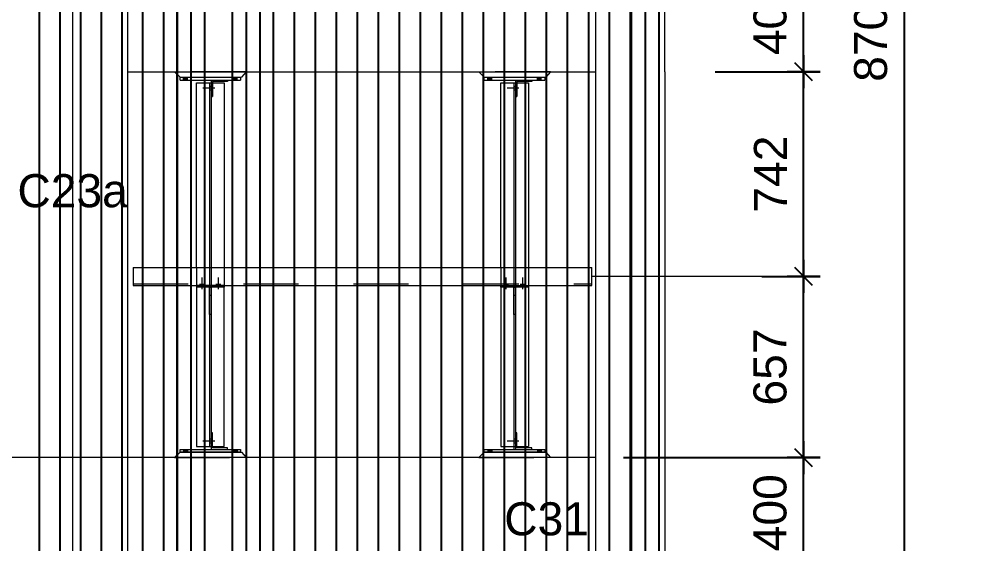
# Model space of a CAD drawing. Header units: millimetres. Extents: x 663313 to 1226001, y 1431724 to 1620898.
# Drawn here: x 663572.655 to 663576.175, y 1524738.366 to 1524740.268 of the extents above; entities that cross this region are included whole.
import ezdxf

# ---------------------------------------------------------------- set-up
doc = ezdxf.new("R2010")
doc.units = ezdxf.units.MM
for name, pattern in [('Grid Line', [22.225, 12.7, -3.175, 3.175, -3.175]), ('HIDDEN', [0.375, 0.25, -0.125]), ('XKITLINE00', [0]), ('XKITLINE02', [4, 2, -2])]:
    doc.linetypes.add(name, pattern=pattern)
doc.layers.get('Defpoints').update_dxf_attribs({"color": 140})
doc.layers.add('000 - 0_HIDE_OBJ_FRAMING_DEF_SUB', color=1, linetype='Continuous', plot=False)
for name, color, linetype in [('000 - D I M', 1, 'Continuous'), ('CVA044__', 2, 'Continuous'), ('VPORT', 250, 'Continuous')]:
    doc.layers.add(name, color=color, linetype=linetype)
for name, color, linetype, lineweight in [('A-GENM', 29, 'Continuous', 9), ('Bolt', 7, 'Continuous', 0), ('Part', 2, 'Continuous', 0), ('S-GRID', 1, 'Continuous', 9)]:
    doc.layers.add(name, color=color, linetype=linetype, lineweight=lineweight)
doc.styles.add('Arial', font='arial.ttf')
doc.dimstyles.new('Dim - 40 - End', dxfattribs={"dimscale": 0.04, "dimtxt": 3, "dimasz": 1, "dimexe": 0, "dimexo": 2.5, "dimgap": 1.5, "dimtad": 1, "dimdec": 0, "dimlfac": 1000, "dimzin": 1, "dimdsep": 46, "dimtxsty": 'Arial', "dimblk": 'END', "dimcen": 0.09, "dimclrd": 1, "dimclre": 49, "dimclrt": 3, "dimadec": 0, "dimazin": 0, "dimtfac": 1, "dimtdec": 0, "dimtix": 1, "dimtofl": 0, "dimtmove": 2, "dimatfit": 3, "dimfxl": 1, "dimtfill": 1, "dimtfillclr": 256, "dimtolj": 1, "dimtzin": 0, "dimarcsym": 0})

# ---------------------------------------------------------------- blocks, each defined once
blk = doc.blocks.new('*A2500556')
at = {"layer": 'Part', "linetype": 'XKITLINE00', "lineweight": 0}
for p, q in [((242.379556, 120.984542), (242.379556, 120.334542)), ((242.379556, 120.984542), (259.029503, 120.984542)), ((259.029503, 120.334542), (259.029503, 120.984542)), ((242.379556, 120.334542), (259.029503, 120.334542))]:
    blk.add_line(p, q, dxfattribs=at)
at = {"layer": 'Part', "linetype": 'XKITLINE02', "lineweight": 0}
blk.add_line((242.379556, 120.394542), (259.029503, 120.394542), dxfattribs=at)
blk = doc.blocks.new('*A2502558')
at = {"layer": 'Part', "linetype": 'XKITLINE00', "lineweight": 0}
for p, q in [((244.079582, 127.784542), (244.079582, 127.884542)), ((244.079582, 127.884542), (246.279582, 127.884542)), ((244.079582, 127.784542), (246.279582, 127.784542)), ((246.279582, 127.884542), (246.279582, 127.784542))]:
    blk.add_line(p, q, dxfattribs=at)
blk = doc.blocks.new('*A2503559')
at = {"layer": 'Part', "linetype": 'XKITLINE00', "lineweight": 0}
for p, q in [((243.879582, 128.084542), (244.079582, 127.884542)), ((244.079582, 127.884542), (246.309582, 127.884542)), ((246.479582, 128.084542), (246.309582, 127.884542))]:
    blk.add_line(p, q, dxfattribs=at)
at = {"layer": 'Part', "linetype": 'XKITLINE02', "lineweight": 0}
blk.add_line((246.479582, 128.084542), (243.879582, 128.084542), dxfattribs=at)
blk = doc.blocks.new('*A2504560')
at = {"layer": 'Bolt'}
for points in [[(244.35, 127.885), (244.35, 127.785), (244.21, 127.785), (244.21, 127.885)], [(246.15, 127.885), (246.15, 127.785), (246.01, 127.785), (246.01, 127.885)]]:
    blk.add_hatch(color=256, dxfattribs=at).paths.add_polyline_path(points, flags=17)
at = {"layer": 'Bolt', "linetype": 'XKITLINE00', "lineweight": 0}
for p, q in [((244.21, 127.785), (244.21, 127.885)), ((244.28, 127.785), (244.28, 127.885)), ((244.35, 127.785), (244.35, 127.885)), ((246.01, 127.785), (246.01, 127.885)), ((246.08, 127.785), (246.08, 127.885)), ((246.15, 127.785), (246.15, 127.885))]:
    blk.add_line(p, q, dxfattribs=at)
blk = doc.blocks.new('*A2910730')
at = {"layer": 'Part', "linetype": 'XKITLINE00', "lineweight": 0}
for p, q in [((245.209582, 127.784542), (245.209582, 127.684542)), ((245.809582, 127.784542), (245.809582, 127.734542)), ((245.809582, 127.734542), (245.259582, 127.734542)), ((245.259582, 127.734542), (245.259582, 127.684542))]:
    blk.add_line(p, q, dxfattribs=at)
at = {"layer": 'Part', "linetype": 'XKITLINE02', "lineweight": 0}
for p, q in [((245.209582, 127.784542), (245.809582, 127.784542)), ((245.209582, 127.684542), (245.209582, 127.184542)), ((245.259582, 127.684542), (245.259582, 127.184542)), ((245.209582, 127.184542), (245.259582, 127.184542))]:
    blk.add_line(p, q, dxfattribs=at)
blk = doc.blocks.new('*A2911731')
at = {"layer": 'Bolt', "linetype": 'XKITLINE02', "lineweight": 0}
for p, q in [((245.338782, 127.484542), (244.909582, 127.484542)), ((245.209582, 127.554542), (245.149582, 127.554542)), ((245.209582, 127.414542), (245.149582, 127.414542)), ((245.259582, 127.654542), (245.209582, 127.654542)), ((245.259582, 127.314542), (245.209582, 127.314542))]:
    blk.add_line(p, q, dxfattribs=at)
blk = doc.blocks.new('*A2912732')
at = {"layer": 'Part', "linetype": 'XKITLINE00', "lineweight": 0}
for p, q in [((256.258082, 127.784542), (256.258082, 127.684542)), ((256.858082, 127.784542), (256.858082, 127.734542)), ((256.858082, 127.734542), (256.308082, 127.734542)), ((256.308082, 127.734542), (256.308082, 127.684542))]:
    blk.add_line(p, q, dxfattribs=at)
at = {"layer": 'Part', "linetype": 'XKITLINE02', "lineweight": 0}
for p, q in [((256.258082, 127.784542), (256.858082, 127.784542)), ((256.258082, 127.684542), (256.258082, 127.184542)), ((256.308082, 127.684542), (256.308082, 127.184542)), ((256.258082, 127.184542), (256.308082, 127.184542))]:
    blk.add_line(p, q, dxfattribs=at)
blk = doc.blocks.new('*A2913733')
at = {"layer": 'Bolt', "linetype": 'XKITLINE02', "lineweight": 0}
for p, q in [((256.387282, 127.484542), (255.958082, 127.484542)), ((256.258082, 127.554542), (256.198082, 127.554542)), ((256.258082, 127.414542), (256.198082, 127.414542)), ((256.308082, 127.654542), (256.258082, 127.654542)), ((256.308082, 127.314542), (256.258082, 127.314542))]:
    blk.add_line(p, q, dxfattribs=at)
blk = doc.blocks.new('*A2987769')
at = {"layer": 'Bolt'}
for points in [[(244.81, 120.335), (244.81, 120.395), (244.95, 120.395), (244.95, 120.335)], [(245.41, 120.335), (245.41, 120.395), (245.55, 120.395), (245.55, 120.335)], [(244.81, 120.275), (244.81, 120.335), (244.95, 120.335), (244.95, 120.275)], [(245.41, 120.275), (245.41, 120.335), (245.55, 120.335), (245.55, 120.275)]]:
    blk.add_hatch(color=256, dxfattribs=at).paths.add_polyline_path(points, flags=17)
at = {"layer": 'Bolt', "linetype": 'XKITLINE00', "lineweight": 0}
for p, q in [((244.81, 120.335), (244.81, 120.395)), ((244.88, 120.195), (244.88, 120.625)), ((244.95, 120.335), (244.95, 120.395)), ((245.41, 120.335), (245.41, 120.395)), ((245.48, 120.195), (245.48, 120.625)), ((245.55, 120.335), (245.55, 120.395)), ((244.81, 120.275), (244.81, 120.335)), ((244.95, 120.275), (244.95, 120.335)), ((245.41, 120.275), (245.41, 120.335)), ((245.55, 120.275), (245.55, 120.335))]:
    blk.add_line(p, q, dxfattribs=at)
blk = doc.blocks.new('*A2988770')
at = {"layer": 'Part', "linetype": 'XKITLINE00', "lineweight": 0}
for p, q in [((245.149582, 120.274542), (245.209582, 120.274542)), ((245.149582, 119.274542), (245.149582, 120.274542)), ((245.209582, 120.274542), (245.209582, 119.274542)), ((245.149582, 119.974542), (245.209582, 119.974542)), ((245.209582, 119.274542), (245.149582, 119.274542))]:
    blk.add_line(p, q, dxfattribs=at)
blk = doc.blocks.new('*A2989771')
at = {"layer": 'Part', "linetype": 'XKITLINE00', "lineweight": 0}
for p, q in [((244.679582, 120.334542), (244.679582, 120.274542)), ((245.679582, 120.274542), (244.679582, 120.274542)), ((245.679582, 120.334542), (245.679582, 120.274542))]:
    blk.add_line(p, q, dxfattribs=at)
at = {"layer": 'Part', "linetype": 'XKITLINE02', "lineweight": 0}
blk.add_line((245.679582, 120.334542), (244.679582, 120.334542), dxfattribs=at)
blk = doc.blocks.new('*A2990772')
at = {"layer": 'Part', "linetype": 'XKITLINE00', "lineweight": 0}
for p, q in [((255.728082, 120.274542), (255.728082, 120.334542)), ((256.728082, 120.274542), (255.728082, 120.274542)), ((256.728082, 120.334542), (256.728082, 120.274542))]:
    blk.add_line(p, q, dxfattribs=at)
at = {"layer": 'Part', "linetype": 'XKITLINE02', "lineweight": 0}
blk.add_line((255.728082, 120.334542), (256.728082, 120.334542), dxfattribs=at)
blk = doc.blocks.new('*A2991773')
at = {"layer": 'Part', "linetype": 'XKITLINE00', "lineweight": 0}
for p, q in [((256.198082, 120.274542), (256.258082, 120.274542)), ((256.198082, 119.274542), (256.198082, 120.274542)), ((256.258082, 120.274542), (256.258082, 119.274542)), ((256.198082, 119.974542), (256.258082, 119.974542)), ((256.258082, 119.274542), (256.198082, 119.274542))]:
    blk.add_line(p, q, dxfattribs=at)
blk = doc.blocks.new('*A2992774')
at = {"layer": 'Bolt'}
for points in [[(255.858, 120.335), (255.858, 120.395), (255.998, 120.395), (255.998, 120.335)], [(256.458, 120.335), (256.458, 120.395), (256.598, 120.395), (256.598, 120.335)], [(255.858, 120.275), (255.858, 120.335), (255.998, 120.335), (255.998, 120.275)], [(256.458, 120.275), (256.458, 120.335), (256.598, 120.335), (256.598, 120.275)]]:
    blk.add_hatch(color=256, dxfattribs=at).paths.add_polyline_path(points, flags=17)
at = {"layer": 'Bolt', "linetype": 'XKITLINE00', "lineweight": 0}
for p, q in [((255.858, 120.335), (255.858, 120.395)), ((255.928, 120.195), (255.928, 120.625)), ((255.998, 120.335), (255.998, 120.395)), ((256.458, 120.335), (256.458, 120.395)), ((256.528, 120.195), (256.528, 120.625)), ((256.598, 120.335), (256.598, 120.395)), ((255.858, 120.275), (255.858, 120.335)), ((255.998, 120.275), (255.998, 120.335)), ((256.458, 120.275), (256.458, 120.335)), ((256.598, 120.275), (256.598, 120.335))]:
    blk.add_line(p, q, dxfattribs=at)
blk = doc.blocks.new('*A3044811')
at = {"layer": 'Part', "linetype": 'XKITLINE00', "lineweight": 0}
for p, q in [((255.128082, 127.784542), (255.128082, 127.884542)), ((255.128082, 127.884542), (257.328082, 127.884542)), ((255.128082, 127.784542), (257.328082, 127.784542)), ((257.328082, 127.884542), (257.328082, 127.784542))]:
    blk.add_line(p, q, dxfattribs=at)
blk = doc.blocks.new('*A3045812')
at = {"layer": 'Part', "linetype": 'XKITLINE00', "lineweight": 0}
for p, q in [((254.928082, 128.084542), (255.128082, 127.884542)), ((255.128082, 127.884542), (257.358082, 127.884542)), ((257.528082, 128.084542), (257.358082, 127.884542))]:
    blk.add_line(p, q, dxfattribs=at)
at = {"layer": 'Part', "linetype": 'XKITLINE02', "lineweight": 0}
blk.add_line((257.528082, 128.084542), (254.928082, 128.084542), dxfattribs=at)
blk = doc.blocks.new('*A3046813')
at = {"layer": 'Bolt'}
for points in [[(255.398, 127.885), (255.398, 127.785), (255.258, 127.785), (255.258, 127.885)], [(257.198, 127.885), (257.198, 127.785), (257.058, 127.785), (257.058, 127.885)]]:
    blk.add_hatch(color=256, dxfattribs=at).paths.add_polyline_path(points, flags=17)
at = {"layer": 'Bolt', "linetype": 'XKITLINE00', "lineweight": 0}
for p, q in [((255.258, 127.785), (255.258, 127.885)), ((255.328, 127.785), (255.328, 127.885)), ((255.398, 127.785), (255.398, 127.885)), ((257.058, 127.785), (257.058, 127.885)), ((257.128, 127.785), (257.128, 127.885)), ((257.198, 127.785), (257.198, 127.885))]:
    blk.add_line(p, q, dxfattribs=at)
blk = doc.blocks.new('GM_Louver Grill Vertical Z1 - Z Profile-20899003-ENT 4 ELE-2 sheet')
at = {"layer": '000 - 0_HIDE_OBJ_FRAMING_DEF_SUB'}
blk.add_line((-150989.205017, 106810), (-150989.205017, 115350), dxfattribs=at)
blk = doc.blocks.new('5')
at = {"layer": '000 - 0_HIDE_OBJ_FRAMING_DEF_SUB'}
for p, q in [((1845400.1, 115350), (1845400.1, 106810)), ((1845500.1, 106810), (1845500.1, 115350)), ((1845649.8, 115350), (1845649.8, 106810)), ((1845749.8, 115350), (1845749.8, 106810)), ((1847149.8, 106810), (1847149.8, 115350))]:
    blk.add_line(p, q, dxfattribs=at)
for points in [[(1843950.1, 115350), (1845450.1, 115350), (1845450.1, 106810), (1843950.1, 106810)], [(1845450.1, 115350), (1845699.8, 115350), (1845699.8, 106810), (1845450.1, 106810)], [(1847199.8, 115350), (1845699.8, 115350), (1845699.8, 106810), (1847199.8, 106810)]]:
    blk.add_lwpolyline(points, close=True, dxfattribs=at)
at = {"layer": 'A-GENM'}
for p in [(1995939.3, 0), (1996014.3, 0), (1996089.3, 0), (1996164.3, 0), (1996239.3, 0), (1996314.3, 0), (1996539.3, 0), (1996789, 0), (1996865.3, 0), (1996941.6, 0), (1997017.8, 0), (1997094.1, 0), (1997170.3, 0), (1997246.6, 0), (1997322.9, 0), (1997399.1, 0), (1997475.4, 0), (1997551.7, 0), (1997627.9, 0), (1997704.2, 0), (1997780.4, 0), (1997856.7, 0), (1997933, 0), (1998009.2, 0), (1998085.5, 0)]:
    blk.add_blockref('GM_Louver Grill Vertical Z1 - Z Profile-20899003-ENT 4 ELE-2 sheet', p, dxfattribs=at)
blk = doc.blocks.new('END')
at = {"color": 1}
for p, q in [((0, 1.5), (0, -1.5)), ((1.5, 0), (-1.5, 0))]:
    blk.add_line(p, q, dxfattribs=at)
at = {"color": 3}
blk.add_line((-0.795, -0.795), (0.795, 0.795), dxfattribs=at)
blk = doc.blocks.new('*D4237')
at = {"layer": '000 - D I M', "color": 49, "lineweight": -2, "transparency": 16777216}
for p, q in [((663575.182, 1524740.0781), (663575.5027, 1524740.0781)), ((663575.3527, 1524739.3356), (663575.5027, 1524739.3356))]:
    blk.add_line(p, q, dxfattribs=at)
at = {"layer": '000 - D I M', "color": 1, "lineweight": -2, "transparency": 16777216}
blk.add_line((663575.5027, 1524739.3756), (663575.5027, 1524740.0381), dxfattribs=at)
at = {"layer": 'Defpoints', "color": 0, "transparency": 16777216}
for p in [(663575.082, 1524740.0781), (663575.5027, 1524740.0781), (663575.2527, 1524739.3356)]:
    blk.add_point(p, dxfattribs=at)
at = {"layer": '000 - D I M', "color": 1, "lineweight": -2, "transparency": 16777216, "xscale": 0.04, "yscale": 0.04, "zscale": 0.04}
for p, rotation in [((663575.5027, 1524740.0781), 90), ((663575.5027, 1524739.3356), 270)]:
    blk.add_blockref('END', p, dxfattribs=dict(at, rotation=rotation))
at = {"layer": '000 - D I M', "color": 3, "transparency": 16777216, "insert": (663575.3825, 1524739.7068), "char_height": 0.12, "attachment_point": 5, "rotation": 90, "style": 'Arial', "bg_fill": 3, "box_fill_scale": 1.1, "bg_fill_color": 256, "bg_fill_true_color": 13158600, "bg_fill_transparency": 0}
blk.add_mtext('\\A1;742', dxfattribs=at)
blk = doc.blocks.new('*D4238')
at = {"layer": '000 - D I M', "color": 49, "lineweight": -2, "transparency": 16777216}
for p, q in [((663575.182, 1524740.4781), (663575.5027, 1524740.4781)), ((663575.182, 1524740.0781), (663575.5027, 1524740.0781))]:
    blk.add_line(p, q, dxfattribs=at)
at = {"layer": '000 - D I M', "color": 1, "lineweight": -2, "transparency": 16777216}
blk.add_line((663575.5027, 1524740.1181), (663575.5027, 1524740.4381), dxfattribs=at)
at = {"layer": 'Defpoints', "color": 0, "transparency": 16777216}
for p in [(663575.082, 1524740.4781), (663575.5027, 1524740.4781), (663575.082, 1524740.0781)]:
    blk.add_point(p, dxfattribs=at)
at = {"layer": '000 - D I M', "color": 1, "lineweight": -2, "transparency": 16777216, "xscale": 0.04, "yscale": 0.04, "zscale": 0.04}
for p, rotation in [((663575.5027, 1524740.4781), 90), ((663575.5027, 1524740.0781), 270)]:
    blk.add_blockref('END', p, dxfattribs=dict(at, rotation=rotation))
at = {"layer": '000 - D I M', "color": 3, "transparency": 16777216, "insert": (663575.3815, 1524740.2781), "char_height": 0.12, "attachment_point": 5, "rotation": 90, "style": 'Arial', "bg_fill": 3, "box_fill_scale": 1.1, "bg_fill_color": 256, "bg_fill_true_color": 13158600, "bg_fill_transparency": 0}
blk.add_mtext('\\A1;400', dxfattribs=at)
blk = doc.blocks.new('*D4244')
at = {"layer": '000 - D I M', "color": 49, "lineweight": -2, "transparency": 16777216}
for p, q in [((663575.4214, 1524744.5781), (663575.8681, 1524744.5781)), ((663575.4214, 1524735.8781), (663575.8681, 1524735.8781))]:
    blk.add_line(p, q, dxfattribs=at)
at = {"layer": '000 - D I M', "color": 1, "lineweight": -2, "transparency": 16777216}
blk.add_line((663575.8681, 1524744.5381), (663575.8681, 1524735.9181), dxfattribs=at)
at = {"layer": 'Defpoints', "color": 0, "transparency": 16777216}
for p in [(663575.3214, 1524744.5781), (663575.3214, 1524735.8781), (663575.8681, 1524735.8781)]:
    blk.add_point(p, dxfattribs=at)
at = {"layer": '000 - D I M', "color": 1, "lineweight": -2, "transparency": 16777216, "xscale": 0.04, "yscale": 0.04, "zscale": 0.04}
for p, rotation in [((663575.8681, 1524744.5781), 90), ((663575.8681, 1524735.8781), 270)]:
    blk.add_blockref('END', p, dxfattribs=dict(at, rotation=rotation))
at = {"layer": '000 - D I M', "color": 3, "transparency": 16777216, "insert": (663575.7468, 1524740.2281), "char_height": 0.12, "attachment_point": 5, "rotation": 90, "style": 'Arial', "bg_fill": 3, "box_fill_scale": 1.1, "bg_fill_color": 256, "bg_fill_true_color": 13158600, "bg_fill_transparency": 0}
blk.add_mtext('\\A1;8700', dxfattribs=at)
blk = doc.blocks.new('*A2494552')
at = {"layer": 'Bolt'}
for points in [[(244.35, 86.385), (244.35, 86.285), (244.21, 86.285), (244.21, 86.385)], [(246.15, 86.385), (246.15, 86.285), (246.01, 86.285), (246.01, 86.385)]]:
    blk.add_hatch(color=256, dxfattribs=at).paths.add_polyline_path(points, flags=17)
at = {"layer": 'Bolt', "linetype": 'XKITLINE00', "lineweight": 0}
for p, q in [((244.21, 86.385), (244.21, 86.285)), ((244.28, 86.385), (244.28, 86.285)), ((244.35, 86.385), (244.35, 86.285)), ((246.01, 86.385), (246.01, 86.285)), ((246.08, 86.385), (246.08, 86.285)), ((246.15, 86.385), (246.15, 86.285))]:
    blk.add_line(p, q, dxfattribs=at)
blk = doc.blocks.new('*A2495553')
at = {"layer": 'Part', "linetype": 'XKITLINE00', "lineweight": 0}
for p, q in [((244.079582, 86.284542), (243.879582, 86.084542)), ((244.079582, 86.284542), (246.309582, 86.284542)), ((246.309582, 86.284542), (246.479582, 86.084542))]:
    blk.add_line(p, q, dxfattribs=at)
at = {"layer": 'Part', "linetype": 'XKITLINE02', "lineweight": 0}
blk.add_line((243.879582, 86.084542), (246.479582, 86.084542), dxfattribs=at)
blk = doc.blocks.new('*A2496554')
at = {"layer": 'Part', "linetype": 'XKITLINE00', "lineweight": 0}
for p, q in [((244.079582, 86.384542), (246.279582, 86.384542)), ((244.079582, 86.284542), (244.079582, 86.384542)), ((246.279582, 86.284542), (244.079582, 86.284542)), ((246.279582, 86.384542), (246.279582, 86.284542))]:
    blk.add_line(p, q, dxfattribs=at)
blk = doc.blocks.new('*A2965750')
at = {"layer": 'Bolt', "linetype": 'XKITLINE02', "lineweight": 0}
for p, q in [((245.338782, 86.684542), (244.909582, 86.684542)), ((245.209582, 86.754542), (245.149582, 86.754542)), ((245.209582, 86.614542), (245.149582, 86.614542)), ((245.259582, 86.854542), (245.209582, 86.854542)), ((245.259582, 86.514542), (245.209582, 86.514542))]:
    blk.add_line(p, q, dxfattribs=at)
blk = doc.blocks.new('*A2966751')
at = {"layer": 'Part', "linetype": 'XKITLINE02', "lineweight": 0}
for p, q in [((245.259582, 86.984542), (245.209582, 86.984542)), ((245.209582, 86.984542), (245.209582, 86.484542)), ((245.259582, 86.484542), (245.259582, 86.984542)), ((245.209582, 86.384542), (245.809582, 86.384542))]:
    blk.add_line(p, q, dxfattribs=at)
at = {"layer": 'Part', "linetype": 'XKITLINE00', "lineweight": 0}
for p, q in [((245.209582, 86.484542), (245.209582, 86.384542)), ((245.259582, 86.434542), (245.259582, 86.484542)), ((245.809582, 86.434542), (245.259582, 86.434542)), ((245.809582, 86.384542), (245.809582, 86.434542))]:
    blk.add_line(p, q, dxfattribs=at)
blk = doc.blocks.new('*D4481')
at = {"layer": '000 - D I M', "color": 49, "lineweight": -2, "transparency": 16777216}
for p, q in [((663574.8485, 1524738.6781), (663575.5027, 1524738.6781)), ((663574.8485, 1524738.2781), (663575.5027, 1524738.2781))]:
    blk.add_line(p, q, dxfattribs=at)
at = {"layer": '000 - D I M', "color": 1, "lineweight": -2, "transparency": 16777216}
blk.add_line((663575.5027, 1524738.3181), (663575.5027, 1524738.6381), dxfattribs=at)
at = {"layer": 'Defpoints', "color": 0, "transparency": 16777216}
for p in [(663574.7485, 1524738.6781), (663575.5027, 1524738.6781), (663574.7485, 1524738.2781)]:
    blk.add_point(p, dxfattribs=at)
at = {"layer": '000 - D I M', "color": 1, "lineweight": -2, "transparency": 16777216, "xscale": 0.04, "yscale": 0.04, "zscale": 0.04}
for p, rotation in [((663575.5027, 1524738.6781), 90), ((663575.5027, 1524738.2781), 270)]:
    blk.add_blockref('END', p, dxfattribs=dict(at, rotation=rotation))
at = {"layer": '000 - D I M', "color": 3, "transparency": 16777216, "insert": (663575.3815, 1524738.4781), "char_height": 0.12, "attachment_point": 5, "rotation": 90, "style": 'Arial', "bg_fill": 3, "box_fill_scale": 1.1, "bg_fill_color": 256, "bg_fill_true_color": 13158600, "bg_fill_transparency": 0}
blk.add_mtext('\\A1;400', dxfattribs=at)
blk = doc.blocks.new('*D4482')
at = {"layer": '000 - D I M', "color": 49, "lineweight": -2, "transparency": 16777216}
for p, q in [((663575.3511, 1524739.3356), (663575.5027, 1524739.3356)), ((663575.3511, 1524738.6781), (663575.5027, 1524738.6781))]:
    blk.add_line(p, q, dxfattribs=at)
at = {"layer": '000 - D I M', "color": 1, "lineweight": -2, "transparency": 16777216}
blk.add_line((663575.5027, 1524738.7181), (663575.5027, 1524739.2956), dxfattribs=at)
at = {"layer": 'Defpoints', "color": 0, "transparency": 16777216}
for p in [(663575.2511, 1524739.3356), (663575.5027, 1524739.3356), (663575.2511, 1524738.6781)]:
    blk.add_point(p, dxfattribs=at)
at = {"layer": '000 - D I M', "color": 1, "lineweight": -2, "transparency": 16777216, "xscale": 0.04, "yscale": 0.04, "zscale": 0.04}
for p, rotation in [((663575.5027, 1524739.3356), 90), ((663575.5027, 1524738.6781), 270)]:
    blk.add_blockref('END', p, dxfattribs=dict(at, rotation=rotation))
at = {"layer": '000 - D I M', "color": 3, "transparency": 16777216, "insert": (663575.3815, 1524739.0068), "char_height": 0.12, "attachment_point": 5, "rotation": 90, "style": 'Arial', "bg_fill": 3, "box_fill_scale": 1.1, "bg_fill_color": 256, "bg_fill_true_color": 13158600, "bg_fill_transparency": 0}
blk.add_mtext('\\A1;657', dxfattribs=at)

msp = doc.modelspace()

# ---------------------------------------------------------------- hatches: boundary and pattern name
at = {"layer": 'VPORT'}
h = msp.add_hatch(dxfattribs=at)
h.set_pattern_fill('ANGLE', color=6)
h.set_pattern_definition([(235.288, (663627.358, 1524790.5456), (5.74185, -3.9776), [5.08, -1.905]), (325.288, (663627.358, 1524790.5456), (3.9776, 5.74185), [5.08, -1.905])])
h.paths.add_polyline_path([(663617.8537, 1524792.0691), (663619.0867, 1524791.215), (663617.3783, 1524788.7489), (663616.1453, 1524789.603)])
edge = h.paths.add_edge_path(flags=16)
edge.add_line((663617.5126, 1524790.4806), (663617.7194, 1524790.3374))
edge = h.paths.add_edge_path(flags=16)
edge.add_line((663617.5444, 1524790.3056), (663617.6876, 1524790.5124))
h.paths.add_polyline_path([(663612.4437, 1524784.2591), (663613.6767, 1524783.405), (663611.9683, 1524780.9389), (663610.7353, 1524781.793)])
edge = h.paths.add_edge_path(flags=16)
edge.add_line((663612.1026, 1524782.6706), (663612.3094, 1524782.5274))
edge = h.paths.add_edge_path(flags=16)
edge.add_line((663612.1344, 1524782.4956), (663612.2776, 1524782.7024))
h.paths.add_polyline_path([(663604.7567, 1524773.1621), (663605.9897, 1524772.308), (663604.2813, 1524769.8419), (663603.0483, 1524770.696)])
edge = h.paths.add_edge_path(flags=16)
edge.add_line((663604.4156, 1524771.5736), (663604.6224, 1524771.4304))
edge = h.paths.add_edge_path(flags=16)
edge.add_line((663604.4474, 1524771.3986), (663604.5906, 1524771.6054))
h.paths.add_polyline_path([(663599.8027, 1524766.0101), (663601.0357, 1524765.156), (663599.3273, 1524762.6899), (663598.0943, 1524763.544)])
edge = h.paths.add_edge_path(flags=16)
edge.add_line((663599.4616, 1524764.4216), (663599.6684, 1524764.2784))
edge = h.paths.add_edge_path(flags=16)
edge.add_line((663599.4934, 1524764.2466), (663599.6366, 1524764.4534))
h.paths.add_polyline_path([(663592.6837, 1524755.7351), (663593.9167, 1524754.881), (663592.2083, 1524752.4149), (663590.9753, 1524753.269)])
edge = h.paths.add_edge_path(flags=16)
edge.add_line((663592.3426, 1524754.1466), (663592.5494, 1524754.0034))
edge = h.paths.add_edge_path(flags=16)
edge.add_line((663592.3744, 1524753.9716), (663592.5176, 1524754.1784))
h.paths.add_polyline_path([(663585.2817, 1524745.0491), (663586.5147, 1524744.195), (663584.8063, 1524741.7289), (663583.5733, 1524742.583)])
edge = h.paths.add_edge_path(flags=16)
edge.add_line((663584.9406, 1524743.4606), (663585.1474, 1524743.3174))
edge = h.paths.add_edge_path(flags=16)
edge.add_line((663584.9724, 1524743.2856), (663585.1156, 1524743.4924))
h.paths.add_polyline_path([(663578.7897, 1524735.6781), (663580.0227, 1524734.824), (663578.3143, 1524732.3579), (663577.0813, 1524733.212)])
edge = h.paths.add_edge_path(flags=16)
edge.add_line((663578.4486, 1524734.0896), (663578.6554, 1524733.9464))
edge = h.paths.add_edge_path(flags=16)
edge.add_line((663578.4804, 1524733.9146), (663578.6236, 1524734.1214))
h.paths.add_polyline_path([(663572.2977, 1524726.3071), (663573.5307, 1524725.453), (663571.8223, 1524722.9869), (663570.5893, 1524723.841)])
edge = h.paths.add_edge_path(flags=16)
edge.add_line((663571.9566, 1524724.7186), (663572.1634, 1524724.5754))
edge = h.paths.add_edge_path(flags=16)
edge.add_line((663571.9884, 1524724.5436), (663572.1316, 1524724.7504))
h.paths.add_polyline_path([(663565.8057, 1524716.9351), (663567.0387, 1524716.081), (663565.3303, 1524713.6149), (663564.0973, 1524714.469)])
edge = h.paths.add_edge_path(flags=16)
edge.add_line((663565.4646, 1524715.3466), (663565.6714, 1524715.2034))
edge = h.paths.add_edge_path(flags=16)
edge.add_line((663565.4964, 1524715.1716), (663565.6396, 1524715.3784))
h.paths.add_polyline_path([(663559.3147, 1524707.5641), (663560.5477, 1524706.71), (663558.8393, 1524704.2439), (663557.6063, 1524705.098)])
edge = h.paths.add_edge_path(flags=16)
edge.add_line((663558.9736, 1524705.9756), (663559.1804, 1524705.8324))
edge = h.paths.add_edge_path(flags=16)
edge.add_line((663559.0054, 1524705.8006), (663559.1486, 1524706.0074))
h.paths.add_polyline_path([(663552.8227, 1524698.1931), (663554.0557, 1524697.339), (663552.3473, 1524694.8729), (663551.1143, 1524695.727)])
edge = h.paths.add_edge_path(flags=16)
edge.add_line((663552.4816, 1524696.6046), (663552.6884, 1524696.4614))
edge = h.paths.add_edge_path(flags=16)
edge.add_line((663552.5134, 1524696.4296), (663552.6566, 1524696.6364))
h.paths.add_polyline_path([(663546.3307, 1524688.8221), (663547.5637, 1524687.968), (663545.8553, 1524685.5019), (663544.6223, 1524686.356)])
edge = h.paths.add_edge_path(flags=16)
edge.add_line((663545.9896, 1524687.2336), (663546.1964, 1524687.0904))
edge = h.paths.add_edge_path(flags=16)
edge.add_line((663546.0214, 1524687.0586), (663546.1646, 1524687.2654))
h.paths.add_polyline_path([(663539.8387, 1524679.4511), (663541.0717, 1524678.597), (663539.3633, 1524676.1309), (663538.1303, 1524676.985)])
edge = h.paths.add_edge_path(flags=16)
edge.add_line((663539.4976, 1524677.8626), (663539.7044, 1524677.7194))
edge = h.paths.add_edge_path(flags=16)
edge.add_line((663539.5294, 1524677.6876), (663539.6726, 1524677.8944))
h.paths.add_polyline_path([(663533.3477, 1524670.0801), (663534.5807, 1524669.226), (663532.8723, 1524666.7599), (663531.6393, 1524667.614)])
edge = h.paths.add_edge_path(flags=16)
edge.add_line((663533.0066, 1524668.4916), (663533.2134, 1524668.3484))
edge = h.paths.add_edge_path(flags=16)
edge.add_line((663533.0384, 1524668.3166), (663533.1816, 1524668.5234))
h.paths.add_polyline_path([(663526.8557, 1524660.7091), (663528.0887, 1524659.855), (663526.3803, 1524657.3889), (663525.1473, 1524658.243)])
edge = h.paths.add_edge_path(flags=16)
edge.add_line((663526.5146, 1524659.1206), (663526.7214, 1524658.9774))
edge = h.paths.add_edge_path(flags=16)
edge.add_line((663526.5464, 1524658.9456), (663526.6896, 1524659.1524))
h.paths.add_polyline_path([(663520.3637, 1524651.3381), (663521.5967, 1524650.484), (663519.8883, 1524648.0179), (663518.6553, 1524648.872)])
edge = h.paths.add_edge_path(flags=16)
edge.add_line((663520.0226, 1524649.7496), (663520.2294, 1524649.6064))
edge = h.paths.add_edge_path(flags=16)
edge.add_line((663520.0544, 1524649.5746), (663520.1976, 1524649.7814))
h.paths.add_polyline_path([(663513.8717, 1524641.9671), (663515.1047, 1524641.113), (663513.3963, 1524638.6469), (663512.1633, 1524639.501)])
edge = h.paths.add_edge_path(flags=16)
edge.add_line((663513.5306, 1524640.3786), (663513.7374, 1524640.2354))
edge = h.paths.add_edge_path(flags=16)
edge.add_line((663513.5624, 1524640.2036), (663513.7056, 1524640.4104))
h.paths.add_polyline_path([(663507.3807, 1524632.5961), (663508.6137, 1524631.742), (663506.9053, 1524629.2759), (663505.6723, 1524630.13)])
edge = h.paths.add_edge_path(flags=16)
edge.add_line((663507.0396, 1524631.0076), (663507.2464, 1524630.8644))
edge = h.paths.add_edge_path(flags=16)
edge.add_line((663507.0714, 1524630.8326), (663507.2146, 1524631.0394))
h.paths.add_polyline_path([(663500.8887, 1524623.2251), (663502.1217, 1524622.371), (663500.4133, 1524619.9049), (663499.1803, 1524620.759)])
edge = h.paths.add_edge_path(flags=16)
edge.add_line((663500.5476, 1524621.6366), (663500.7544, 1524621.4934))
edge = h.paths.add_edge_path(flags=16)
edge.add_line((663500.5794, 1524621.4616), (663500.7226, 1524621.6684))
h.paths.add_polyline_path([(663494.3967, 1524613.8531), (663495.6297, 1524612.999), (663493.9213, 1524610.5329), (663492.6883, 1524611.387)])
edge = h.paths.add_edge_path(flags=16)
edge.add_line((663494.0556, 1524612.2646), (663494.2624, 1524612.1214))
edge = h.paths.add_edge_path(flags=16)
edge.add_line((663494.0874, 1524612.0896), (663494.2306, 1524612.2964))
h.paths.add_polyline_path([(663487.2787, 1524603.5781), (663488.5117, 1524602.724), (663486.8033, 1524600.2579), (663485.5703, 1524601.112)])
edge = h.paths.add_edge_path(flags=16)
edge.add_line((663486.9376, 1524601.9896), (663487.1444, 1524601.8464))
edge = h.paths.add_edge_path(flags=16)
edge.add_line((663486.9694, 1524601.8146), (663487.1126, 1524602.0214))
h.paths.add_polyline_path([(663481.4137, 1524595.1111), (663482.6467, 1524594.257), (663480.9383, 1524591.7909), (663479.7053, 1524592.645)])
edge = h.paths.add_edge_path(flags=16)
edge.add_line((663481.0726, 1524593.5226), (663481.2794, 1524593.3794))
edge = h.paths.add_edge_path(flags=16)
edge.add_line((663481.1044, 1524593.3476), (663481.2476, 1524593.5544))

# ---------------------------------------------------------------- linework, layer by layer
at = {"layer": 'Part', "linetype": 'XKITLINE00', "lineweight": 0}
for p, q in [((663573.2985, 1524739.3681), (663573.2985, 1524740.0381)), ((663573.2985, 1524740.0381), (663573.3985, 1524740.0381)), ((663573.3985, 1524740.0381), (663573.3985, 1524739.3681)), ((663574.5033, 1524739.2971), (663574.5033, 1524738.7181))]:
    msp.add_line(p, q, dxfattribs=at)
at = {"layer": 'Part', "linetype": 'XKITLINE02', "lineweight": 0}
for p, q in [((663573.3455, 1524740.0381), (663573.3455, 1524738.7181)), ((663573.3515, 1524740.0381), (663573.3515, 1524738.7181)), ((663574.4503, 1524740.0381), (663574.4503, 1524738.7081)), ((663574.4563, 1524740.0381), (663574.4563, 1524738.7081)), ((663573.2985, 1524739.3681), (663573.2985, 1524739.2971)), ((663573.3985, 1524739.3681), (663573.3985, 1524739.2971)), ((663574.4033, 1524739.3681), (663574.4033, 1524739.2971)), ((663574.5033, 1524739.3681), (663574.5033, 1524739.2971))]:
    msp.add_line(p, q, dxfattribs=at)
at = {"layer": 'Part', "linetype": 'XKITLINE00', "lineweight": 0}
for points in [[(663574.4033, 1524739.3681), (663574.4033, 1524740.0381), (663574.5033, 1524740.0381), (663574.5033, 1524739.3681)], [(663573.2985, 1524739.2971), (663573.2985, 1524738.7181), (663573.3985, 1524738.7181), (663573.3985, 1524739.2971)], [(663574.4033, 1524739.2971), (663574.4033, 1524738.7181), (663574.5033, 1524738.7181)]]:
    msp.add_lwpolyline(points, dxfattribs=at)
at = {"layer": 'S-GRID', "color": 251, "linetype": 'Grid Line'}
for p, q in [((663572.8485, 1524745.5142), (663572.8485, 1524734.0087)), ((663574.8785, 1524745.474), (663574.8785, 1524734.0087))]:
    msp.add_line(p, q, dxfattribs=at)
at = {"layer": 'S-GRID', "color": 4}
for p, q in [((663574.7485, 1524735.8781), (663574.7485, 1524744.1781)), ((663574.9985, 1524740.0781), (663574.9985, 1524735.8781))]:
    msp.add_line(p, q, dxfattribs=at)
at = {"layer": 'S-GRID', "color": 251, "linetype": 'HIDDEN', "ltscale": 10}
msp.add_line((663575.3798, 1524739.3356), (663574.7335, 1524739.3356), dxfattribs=at)
at = {"layer": 'S-GRID', "linetype": 'Grid Line', "ltscale": 0.6}
msp.add_line((663573.0485, 1524738.6781), (663571.2283, 1524738.6781), dxfattribs=at)
at = {"layer": 'S-GRID', "color": 2}
msp.add_line((663574.7485, 1524738.6781), (663573.0485, 1524738.6781), dxfattribs=at)
at = {"layer": 'S-GRID', "color": 4}
for points in [[(663573.0485, 1524734.1825), (663573.0485, 1524744.1781)], [(663574.9985, 1524740.0781), (663574.9985, 1524744.1781)]]:
    msp.add_lwpolyline(points, dxfattribs=at)
at = {"layer": 'S-GRID', "color": 2}
msp.add_lwpolyline([(663573.0485, 1524740.0781), (663574.7485, 1524740.0781)], dxfattribs=at)

# ---------------------------------------------------------------- block references
at = {"xscale": 0.001, "yscale": 0.001, "zscale": 0.001}
msp.add_blockref('5', (661727.7786, 1524629.5281), dxfattribs=at)
at = {"lineweight": 0, "xscale": 0.1, "yscale": 0.1, "zscale": 0.1}
for name, p in [('*A2503559', (663548.8305, 1524727.2696)), ('*A3045812', (663548.8305, 1524727.2696)), ('*A2502558', (663548.8305, 1524727.2696)), ('*A2504560', (663548.8305, 1524727.2696)), ('*A2911731', (663548.8305, 1524727.2696)), ('*A2910730', (663548.8305, 1524727.2696)), ('*A3044811', (663548.8305, 1524727.2696)), ('*A3046813', (663548.8305, 1524727.2696)), ('*A2913733', (663548.8305, 1524727.2696)), ('*A2912732', (663548.8305, 1524727.2696)), ('*A2500556', (663548.8305, 1524727.2696)), ('*A2987769', (663548.8305, 1524727.2696)), ('*A2992774', (663548.8305, 1524727.2696)), ('*A2989771', (663548.8305, 1524727.2696)), ('*A2988770', (663548.8305, 1524727.2696)), ('*A2990772', (663548.8305, 1524727.2696)), ('*A2991773', (663548.8305, 1524727.2696)), ('*A2966751', (663548.8305, 1524730.0696)), ('*A2966751', (663549.9354, 1524730.0696)), ('*A2965750', (663548.8305, 1524730.0696)), ('*A2965750', (663549.9354, 1524730.0696)), ('*A2495553', (663548.8305, 1524730.0696)), ('*A2496554', (663548.8305, 1524730.0696)), ('*A2494552', (663548.8305, 1524730.0696)), ('*A2495553', (663549.9354, 1524730.0696)), ('*A2496554', (663549.9354, 1524730.0696)), ('*A2494552', (663549.9354, 1524730.0696))]:
    msp.add_blockref(name, p, dxfattribs=at)

# ---------------------------------------------------------------- texts
at = {"layer": 'CVA044__', "color": 3, "style": 'Arial'}
for s, p in [('C23a', (663572.6481, 1524739.5866)), ('C31', (663574.4159, 1524738.3961))]:
    msp.add_text(s, height=0.12, dxfattribs=at).set_placement(p)

# ---------------------------------------------------------------- next in the draw order: dimensions: what is measured, and where the dimension line sits
at = {"layer": '000 - D I M'}
dim = msp.add_linear_dim(base=(663575.5027441296, 1524740.078051209), p1=(663575.2527097015, 1524739.335551209), p2=(663575.0819836403, 1524740.078051209), angle=90, dimstyle='Dim - 40 - End', dxfattribs=at)
dim.commit()
dim.dimension.update_dxf_attribs({"geometry": '*D4237', "text_midpoint": (663575.3824985638, 1524739.7068012089)})

# ---------------------------------------------------------------- next in the draw order: dimensions: what is measured, and where the dimension line sits
dim = msp.add_linear_dim(base=(663575.5027, 1524740.4781), p1=(663575.082, 1524740.0781), p2=(663575.082, 1524740.4781), angle=90, dimstyle='Dim - 40 - End', dxfattribs=at)
dim.commit()
dim.dimension.update_dxf_attribs({"geometry": '*D4238', "text_midpoint": (663575.3815, 1524740.2781)})

# ---------------------------------------------------------------- next in the draw order: dimensions: what is measured, and where the dimension line sits
dim = msp.add_linear_dim(base=(663575.8681, 1524735.8781), p1=(663575.3214, 1524744.5781), p2=(663575.3214, 1524735.8781), angle=90, dimstyle='Dim - 40 - End', dxfattribs=at)
dim.commit()
dim.dimension.update_dxf_attribs({"geometry": '*D4244', "text_midpoint": (663575.7468, 1524740.2281)})

# ---------------------------------------------------------------- next in the draw order: dimensions: what is measured, and where the dimension line sits
dim = msp.add_linear_dim(base=(663575.5027, 1524738.6781), p1=(663574.7485, 1524738.2781), p2=(663574.7485, 1524738.6781), angle=90, dimstyle='Dim - 40 - End', dxfattribs=at)
dim.commit()
dim.dimension.update_dxf_attribs({"geometry": '*D4481', "text_midpoint": (663575.3815, 1524738.4781)})

# ---------------------------------------------------------------- next in the draw order: dimensions: what is measured, and where the dimension line sits
dim = msp.add_linear_dim(base=(663575.5027441306, 1524739.335551209), p1=(663575.2511461395, 1524738.6780512091), p2=(663575.2511461393, 1524739.335551209), angle=90, dimstyle='Dim - 40 - End', dxfattribs=at)
dim.commit()
dim.dimension.update_dxf_attribs({"geometry": '*D4482', "text_midpoint": (663575.3814753724, 1524739.0068012089)})

doc.saveas('drawing.dxf')
